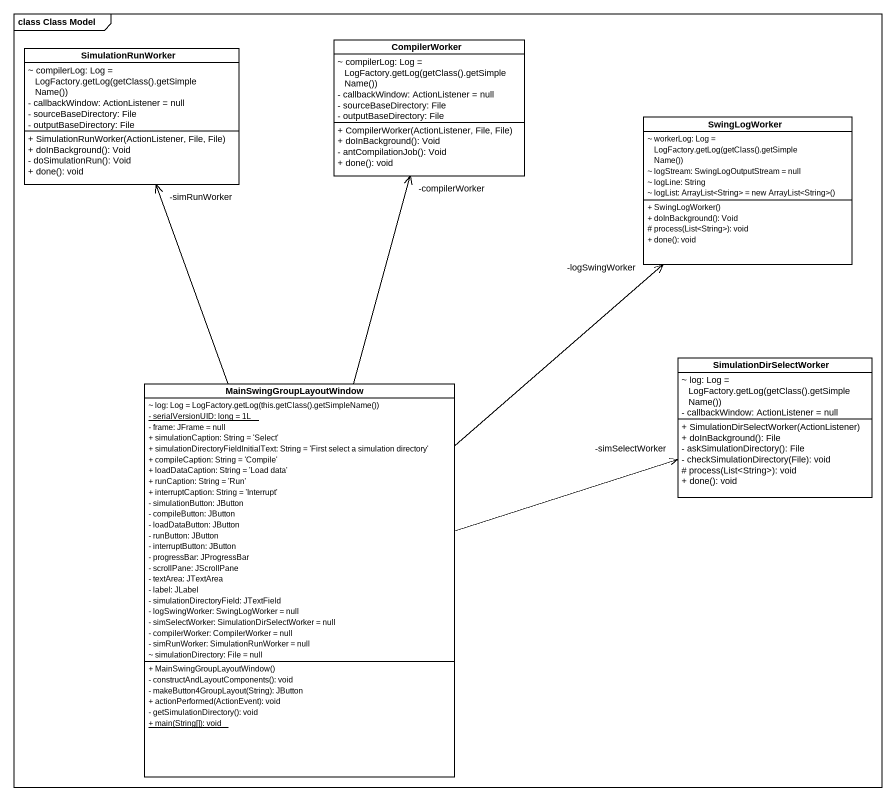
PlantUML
@startuml
mainframe class Class Model
hide circle
hide empty members
skinparam classAttributeIconSize 0
class SimulationRunWorker {
  {field} ~ compilerLog: Log = LogFactory.getLog(getClass().getSimpleName())
  - callbackWindow: ActionListener = null
  - sourceBaseDirectory: File
  - outputBaseDirectory: File
  + SimulationRunWorker(ActionListener, File, File)
  + doInBackground(): Void
  - doSimulationRun(): Void
  + done(): void
}
class CompilerWorker {
  {field} ~ compilerLog: Log = LogFactory.getLog(getClass().getSimpleName())
  - callbackWindow: ActionListener = null
  - sourceBaseDirectory: File
  - outputBaseDirectory: File
  + CompilerWorker(ActionListener, File, File)
  + doInBackground(): Void
  - antCompilationJob(): Void
  + done(): void
}
class SwingLogWorker {
  {field} ~ workerLog: Log = LogFactory.getLog(getClass().getSimpleName())
  ~ logStream: SwingLogOutputStream = null
  ~ logLine: String
  {field} ~ logList: ArrayList<String> = new ArrayList<String>()
  + SwingLogWorker()
  + doInBackground(): Void
  # process(List<String>): void
  + done(): void
}
class SimulationDirSelectWorker {
  {field} ~ log: Log = LogFactory.getLog(getClass().getSimpleName())
  - callbackWindow: ActionListener = null
  + SimulationDirSelectWorker(ActionListener)
  + doInBackground(): File
  - askSimulationDirectory(): File
  - checkSimulationDirectory(File): void
  # process(List<String>): void
  + done(): void
}
class MainSwingGroupLayoutWindow {
  {field} ~ log: Log = LogFactory.getLog(this.getClass().getSimpleName())
  {static} - serialVersionUID: long = 1L
  - frame: JFrame = null
  + simulationCaption: String = 'Select'
  + simulationDirectoryFieldInitialText: String = 'First select a simulation directory'
  + compileCaption: String = 'Compile'
  + loadDataCaption: String = 'Load data'
  + runCaption: String = 'Run'
  + interruptCaption: String = 'Interrupt'
  - simulationButton: JButton
  - compileButton: JButton
  - loadDataButton: JButton
  - runButton: JButton
  - interruptButton: JButton
  - progressBar: JProgressBar
  - scrollPane: JScrollPane
  - textArea: JTextArea
  - label: JLabel
  - simulationDirectoryField: JTextField
  - logSwingWorker: SwingLogWorker = null
  - simSelectWorker: SimulationDirSelectWorker = null
  - compilerWorker: CompilerWorker = null
  - simRunWorker: SimulationRunWorker = null
  ~ simulationDirectory: File = null
  + MainSwingGroupLayoutWindow()
  - constructAndLayoutComponents(): void
  - makeButton4GroupLayout(String): JButton
  + actionPerformed(ActionEvent): void
  - getSimulationDirectory(): void
  {static} + main(String[]): void
}
MainSwingGroupLayoutWindow -up-> "-simRunWorker" SimulationRunWorker
MainSwingGroupLayoutWindow -up-> "-compilerWorker" CompilerWorker
MainSwingGroupLayoutWindow -up-> "-logSwingWorker" SwingLogWorker
MainSwingGroupLayoutWindow -right-> "-simSelectWorker" SimulationDirSelectWorker
@enduml
